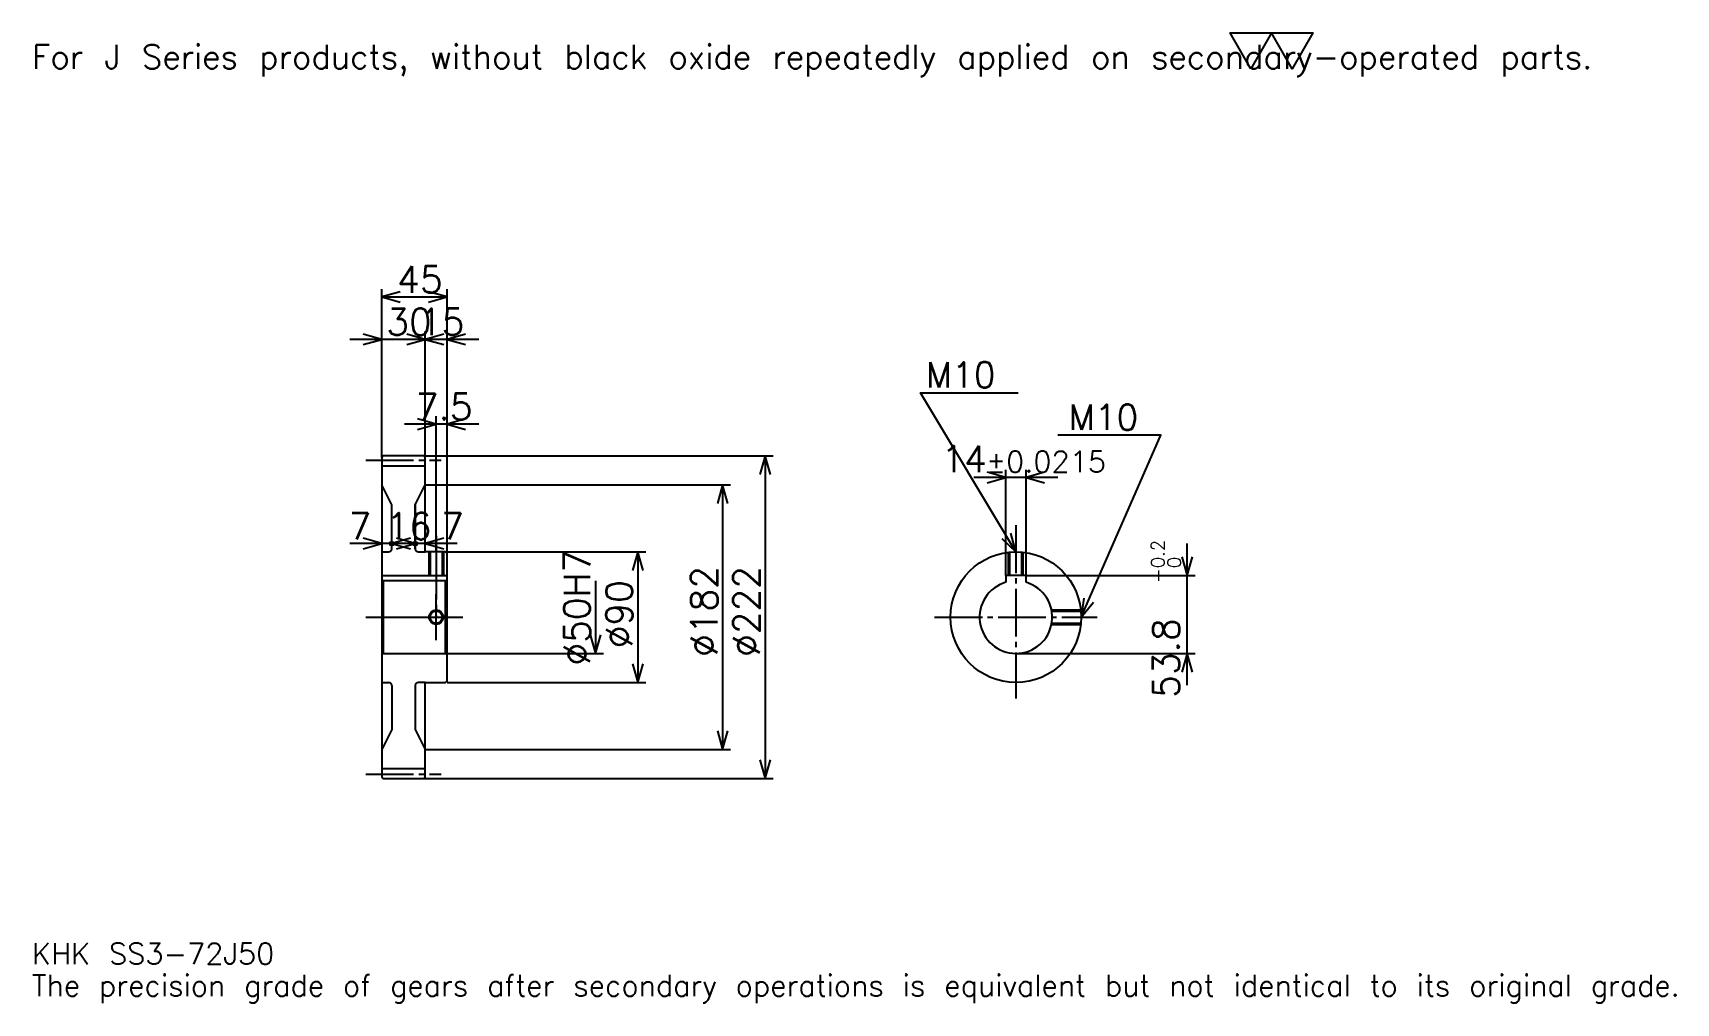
# Model space of a CAD drawing. Extents: x 37 to 1168, y 13 to 681.
import ezdxf

# ---------------------------------------------------------------- set-up
doc = ezdxf.new("R2010")
doc.units = 0
doc.linetypes.add('DASHDOT', pattern=[43.783785, 32.837838, -3.648649, 3.648649, -3.648649])
doc.layers.get('0').update_dxf_attribs({"linetype": 'CONTINUOUS'})
doc.layers.add('DASHDOT', color=6, linetype='DASHDOT')
doc.styles.add('KANJI', font='TXT', dxfattribs={"bigfont": 'BIGFONT'})

msp = doc.modelspace()

# ---------------------------------------------------------------- linework, layer by layer
at = {"color": 5}
for p, q in [((277.297302, 390.121643), (277.297302, 505.054077)), ((277.297302, 499.581116), (322.297302, 499.581116)), ((322.297302, 390.121643), (322.297302, 505.054077)), ((307.297302, 390.121643), (307.297302, 475.864868)), ((329.189209, 470.391907), (255.405411, 470.391907)), ((344.189209, 470.391907), (285.405396, 470.391907)), ((344.189209, 412.01355), (292.905396, 412.01355)), ((314.797302, 390.121643), (314.797302, 417.486511)), ((277.297302, 389.121643), (277.297302, 390.121643)), ((306.297302, 390.121643), (322.297302, 390.121643)), ((307.297302, 389.121643), (307.297302, 390.121643)), ((314.797302, 324.121643), (314.797302, 390.121643)), ((314.797302, 324.121643), (314.797302, 390.121643)), ((322.297302, 390.121643), (546.689209, 390.121643)), ((322.297302, 323.121643), (322.297302, 390.121643)), ((541.216187, 390.121643), (541.216187, 168.121643)), ((742.810791, 375.202728), (685.026978, 375.202728)), ((706.918945, 307.921631), (706.918945, 380.67569)), ((720.918945, 307.921631), (720.918945, 380.67569)), ((307.297302, 370.121643), (322.297302, 370.121643)), ((322.297302, 370.121643), (517.5, 370.121643)), ((512.027039, 370.121643), (512.027039, 188.121643)), ((306.189209, 329.770294), (255.405411, 329.770294)), ((322.189209, 329.770294), (262.405396, 329.770294)), ((329.189209, 329.770294), (278.405396, 329.770294)), ((831.891907, 232.229752), (831.891907, 329.813538)), ((322.297302, 324.121643), (459.121643, 324.121643)), ((453.648651, 324.121643), (453.648651, 234.121643)), ((720.918945, 307.921631), (837.364868, 307.921631)), ((424.459473, 304.121643), (424.459473, 254.121643)), ((322.297302, 254.121643), (429.932434, 254.121643)), ((713.918945, 254.121643), (837.364868, 254.121643)), ((322.297302, 234.121643), (459.121643, 234.121643)), ((307.297302, 188.121643), (322.297302, 188.121643)), ((322.297302, 188.121643), (517.5, 188.121643)), ((306.297302, 168.121643), (322.297302, 168.121643)), ((322.297302, 168.121643), (546.689209, 168.121643))]:
    msp.add_line(p, q, dxfattribs=at)
at = {"color": 4}
for p, q in [((277.297302, 383.371643), (307.297302, 383.371643)), ((300.297302, 356.383362), (300.297302, 326.121643)), ((277.297302, 324.121643), (282.297302, 324.121643)), ((302.297302, 324.121643), (307.297302, 324.121643)), ((277.297302, 307.921631), (322.297302, 307.921631)), ((322.297302, 305.121643), (321.297302, 304.121643)), ((277.297302, 253.121643), (278.297302, 254.121643)), ((322.297302, 253.121643), (321.297302, 254.121643)), ((277.297302, 234.121643), (282.297302, 234.121643)), ((300.297302, 232.121643), (300.297302, 201.859924)), ((307.297302, 234.121643), (302.297302, 234.121643)), ((277.297302, 174.871643), (307.297302, 174.871643))]:
    msp.add_line(p, q, dxfattribs=at)
at = {"color": 7}
msp.add_lwpolyline([(875.675659, 656.756775), (861.445923, 681.421631), (918.364868, 681.421631), (904.135132, 656.756775), (889.905396, 681.421631), (875.675659, 656.756775)], dxfattribs=at)
at = {"color": 5}
for points in [[(290.067566, 503.229736), (277.297302, 499.581116), (290.067566, 495.932434)], [(309.527039, 495.932434), (322.297302, 499.581116), (309.527039, 503.229736)], [(264.527039, 466.743256), (277.297302, 470.391907), (264.527039, 474.040558)], [(294.527039, 466.743256), (307.297302, 470.391907), (294.527039, 474.040558)], [(320.067566, 474.040558), (307.297302, 470.391907), (320.067566, 466.743256)], [(335.067566, 474.040558), (322.297302, 470.391907), (335.067566, 466.743256)], [(713.918945, 324.121643), (648.243286, 433.581116), (715.378418, 433.581116)], [(302.027039, 408.364868), (314.797302, 412.01355), (302.027039, 415.66217)], [(335.067566, 415.66217), (322.297302, 412.01355), (335.067566, 408.364868)], [(758.918945, 279.121643), (813.648682, 404.391907), (742.864868, 404.391907)], [(544.864868, 377.351379), (541.216187, 390.121643), (537.567566, 377.351379)], [(694.148682, 371.554077), (706.918945, 375.202728), (694.148682, 378.851379)], [(733.689209, 378.851379), (720.918945, 375.202728), (733.689209, 371.554077)], [(515.675659, 357.351379), (512.027039, 370.121643), (508.378387, 357.351379)], [(264.527039, 326.121643), (277.297302, 329.770294), (264.527039, 333.418945)], [(284.297302, 329.770294), (283.202698, 330.864868), (285.391907, 330.864868), (285.391907, 328.67569), (283.202698, 328.67569), (283.202698, 330.864868), (284.297302, 329.770294), (285.391907, 328.67569), (285.391907, 330.864868), (284.297302, 329.770294)], [(297.067566, 333.418945), (284.297302, 329.770294), (297.067566, 326.121643)], [(287.527039, 326.121643), (300.297302, 329.770294), (287.527039, 333.418945)], [(300.297302, 329.770294), (299.202698, 330.864868), (301.391907, 330.864868), (301.391907, 328.67569), (299.202698, 328.67569), (299.202698, 330.864868), (300.297302, 329.770294), (301.391907, 328.67569), (301.391907, 330.864868), (300.297302, 329.770294)], [(320.067566, 333.418945), (307.297302, 329.770294), (320.067566, 326.121643)], [(704.219971, 333.194855), (713.918945, 324.121643), (710.477356, 336.94928)], [(457.297302, 311.351379), (453.648651, 324.121643), (450, 311.351379)], [(828.243286, 320.691925), (831.891907, 307.921631), (835.540527, 320.691925)], [(760.688049, 292.284576), (758.918945, 279.121643), (767.375, 289.363068)], [(420.810822, 266.891907), (424.459473, 254.121643), (428.108124, 266.891907)], [(835.540527, 241.351379), (831.891907, 254.121643), (828.243286, 241.351379)], [(450, 246.891907), (453.648651, 234.121643), (457.297302, 246.891907)], [(508.378387, 200.891907), (512.027039, 188.121643), (515.675659, 200.891907)], [(537.567566, 180.891907), (541.216187, 168.121643), (544.864868, 180.891907)]]:
    msp.add_lwpolyline(points, dxfattribs=at)
at = {"color": 4}
for points in [[(307.297302, 389.121643), (306.297302, 390.121643), (278.297302, 390.121643), (277.297302, 389.121643), (277.297302, 253.121643)], [(277.297302, 253.121643), (277.297302, 169.121643), (278.297302, 168.121643), (306.297302, 168.121643), (307.297302, 169.121643), (307.297302, 234.121643), (321.297302, 234.121643), (322.297302, 235.121643), (322.297302, 323.121643), (321.297302, 324.121643), (307.297302, 324.121643), (307.297302, 389.121643)], [(284.297302, 326.121643), (284.297302, 356.383362), (277.297302, 370.121643)], [(300.297302, 326.121643), (300.297302, 356.383362), (307.297302, 370.121643)], [(309.797302, 324.121643), (309.797302, 307.921631)], [(310.6073, 324.121643), (310.6073, 307.921631)], [(318.987305, 324.121643), (318.987305, 307.921631)], [(319.797302, 324.121643), (319.797302, 307.921631)], [(708.918945, 307.921631), (708.918945, 323.843018)], [(709.728882, 307.921631), (709.728882, 323.926147)], [(718.108887, 307.921631), (718.108887, 323.926147)], [(718.918945, 307.921631), (718.918945, 323.843018)], [(720.918945, 303.121643), (720.918945, 307.921631), (706.918945, 307.921631), (706.918945, 303.121643)], [(277.297302, 305.121643), (278.297302, 304.121643), (278.297302, 254.121643), (321.297302, 254.121643), (321.297302, 304.121643), (278.297302, 304.121643)], [(738.413818, 284.121643), (758.640259, 284.121643)], [(738.565308, 283.311646), (758.723389, 283.311646)], [(738.413818, 274.121643), (758.640259, 274.121643)], [(738.565308, 274.931641), (758.723389, 274.931641)], [(284.297302, 232.121643), (284.297302, 201.859924), (277.297302, 188.121643)], [(300.297302, 232.121643), (300.297302, 201.859924), (307.297302, 188.121643)]]:
    msp.add_lwpolyline(points, dxfattribs=at)
for centre, radius in [((713.918945, 279.121643), 45), ((314.797302, 279.121643), 4.19)]:
    msp.add_circle(centre, radius, dxfattribs=at)
at = {"color": 7}
msp.add_circle((314.797302, 279.121643), 5, dxfattribs=at)
at = {"color": 4}
for centre, radius, start, end in [((282.297302, 326.121643), 2, 270, 0), ((302.297302, 326.121643), 2, 180, 270), ((713.918945, 279.121643), 25, 106.260204555, 73.739795445), ((282.297302, 232.121643), 2, 0, 90), ((302.297302, 232.121643), 2, 90, 180)]:
    msp.add_arc(centre, radius, start, end, dxfattribs=at)
at = {"layer": 'DASHDOT', "color": 7}
for p, q in [((266.351349, 387.121643), (318.243256, 387.121643)), ((713.918945, 342.364899), (713.918945, 223.17569)), ((314.797302, 324.121643), (314.797302, 279.121643)), ((266.351349, 279.121643), (333.243256, 279.121643)), ((657.973022, 279.121643), (769.864868, 279.121643)), ((266.351349, 171.121643), (318.243256, 171.121643))]:
    msp.add_line(p, q, dxfattribs=at)
for points in [[(314.797302, 335.067596), (314.797302, 296.975708)], [(314.797302, 263.17569), (314.797302, 295.067596)], [(298.851349, 279.121643), (330.743256, 279.121643)]]:
    msp.add_lwpolyline(points, dxfattribs=at)

# ---------------------------------------------------------------- texts
at = {"color": 7, "style": 'KANJI'}
for s, height, p in [('For J Series products, without black oxide repeatedly applied on secondary-operated parts.', 16.418919, (36.486488, 656.756775)), ('45', 18.243243, (287.939209, 502.5)), ('30', 18.243243, (280.439209, 473.310822)), ('15', 18.243243, (302.939209, 473.310822)), ('M10', 17.513514, (651.891907, 437.229736)), ('7.5', 18.243243, (300.760132, 414.932434)), ('M10', 17.513514, (750.162231, 408.040558)), ('14', 18.243243, (662.578857, 378.851379)), ('%%p0.0215', 14.594595, (693.407654, 378.851379)), ('7', 18.243243, (254.493256, 332.689209)), ('16', 18.243243, (280.439209, 332.689209)), ('7', 18.243243, (318.243256, 332.689209)), ('KHK SS3-72J50', 14.594595, (36.486488, 40.135136)), ('The precision grade of gears after secondary operations is equivalent but not identical to its original grade.', 14.594595, (36.486488, 18.243244))]:
    msp.add_text(s, height=height, dxfattribs=at).set_placement(p)
for s, height, p in [('0.2', 9.121622, (816.202698, 312.803802)), ('%%c50H7', 18.243243, (420.810822, 245.827728)), ('0', 9.121622, (827.51355, 312.803802)), ('%%c182', 18.243243, (508.378387, 251.756775)), ('%%c222', 18.243243, (537.567566, 251.756775)), ('+', 9.121622, (816.202698, 302.587585)), ('%%c90', 18.243243, (450, 257.685822)), ('53.8', 18.243243, (826.418945, 223.623627))]:
    msp.add_text(s, height=height, rotation=90, dxfattribs=at).set_placement(p)

doc.saveas('drawing.dxf')
